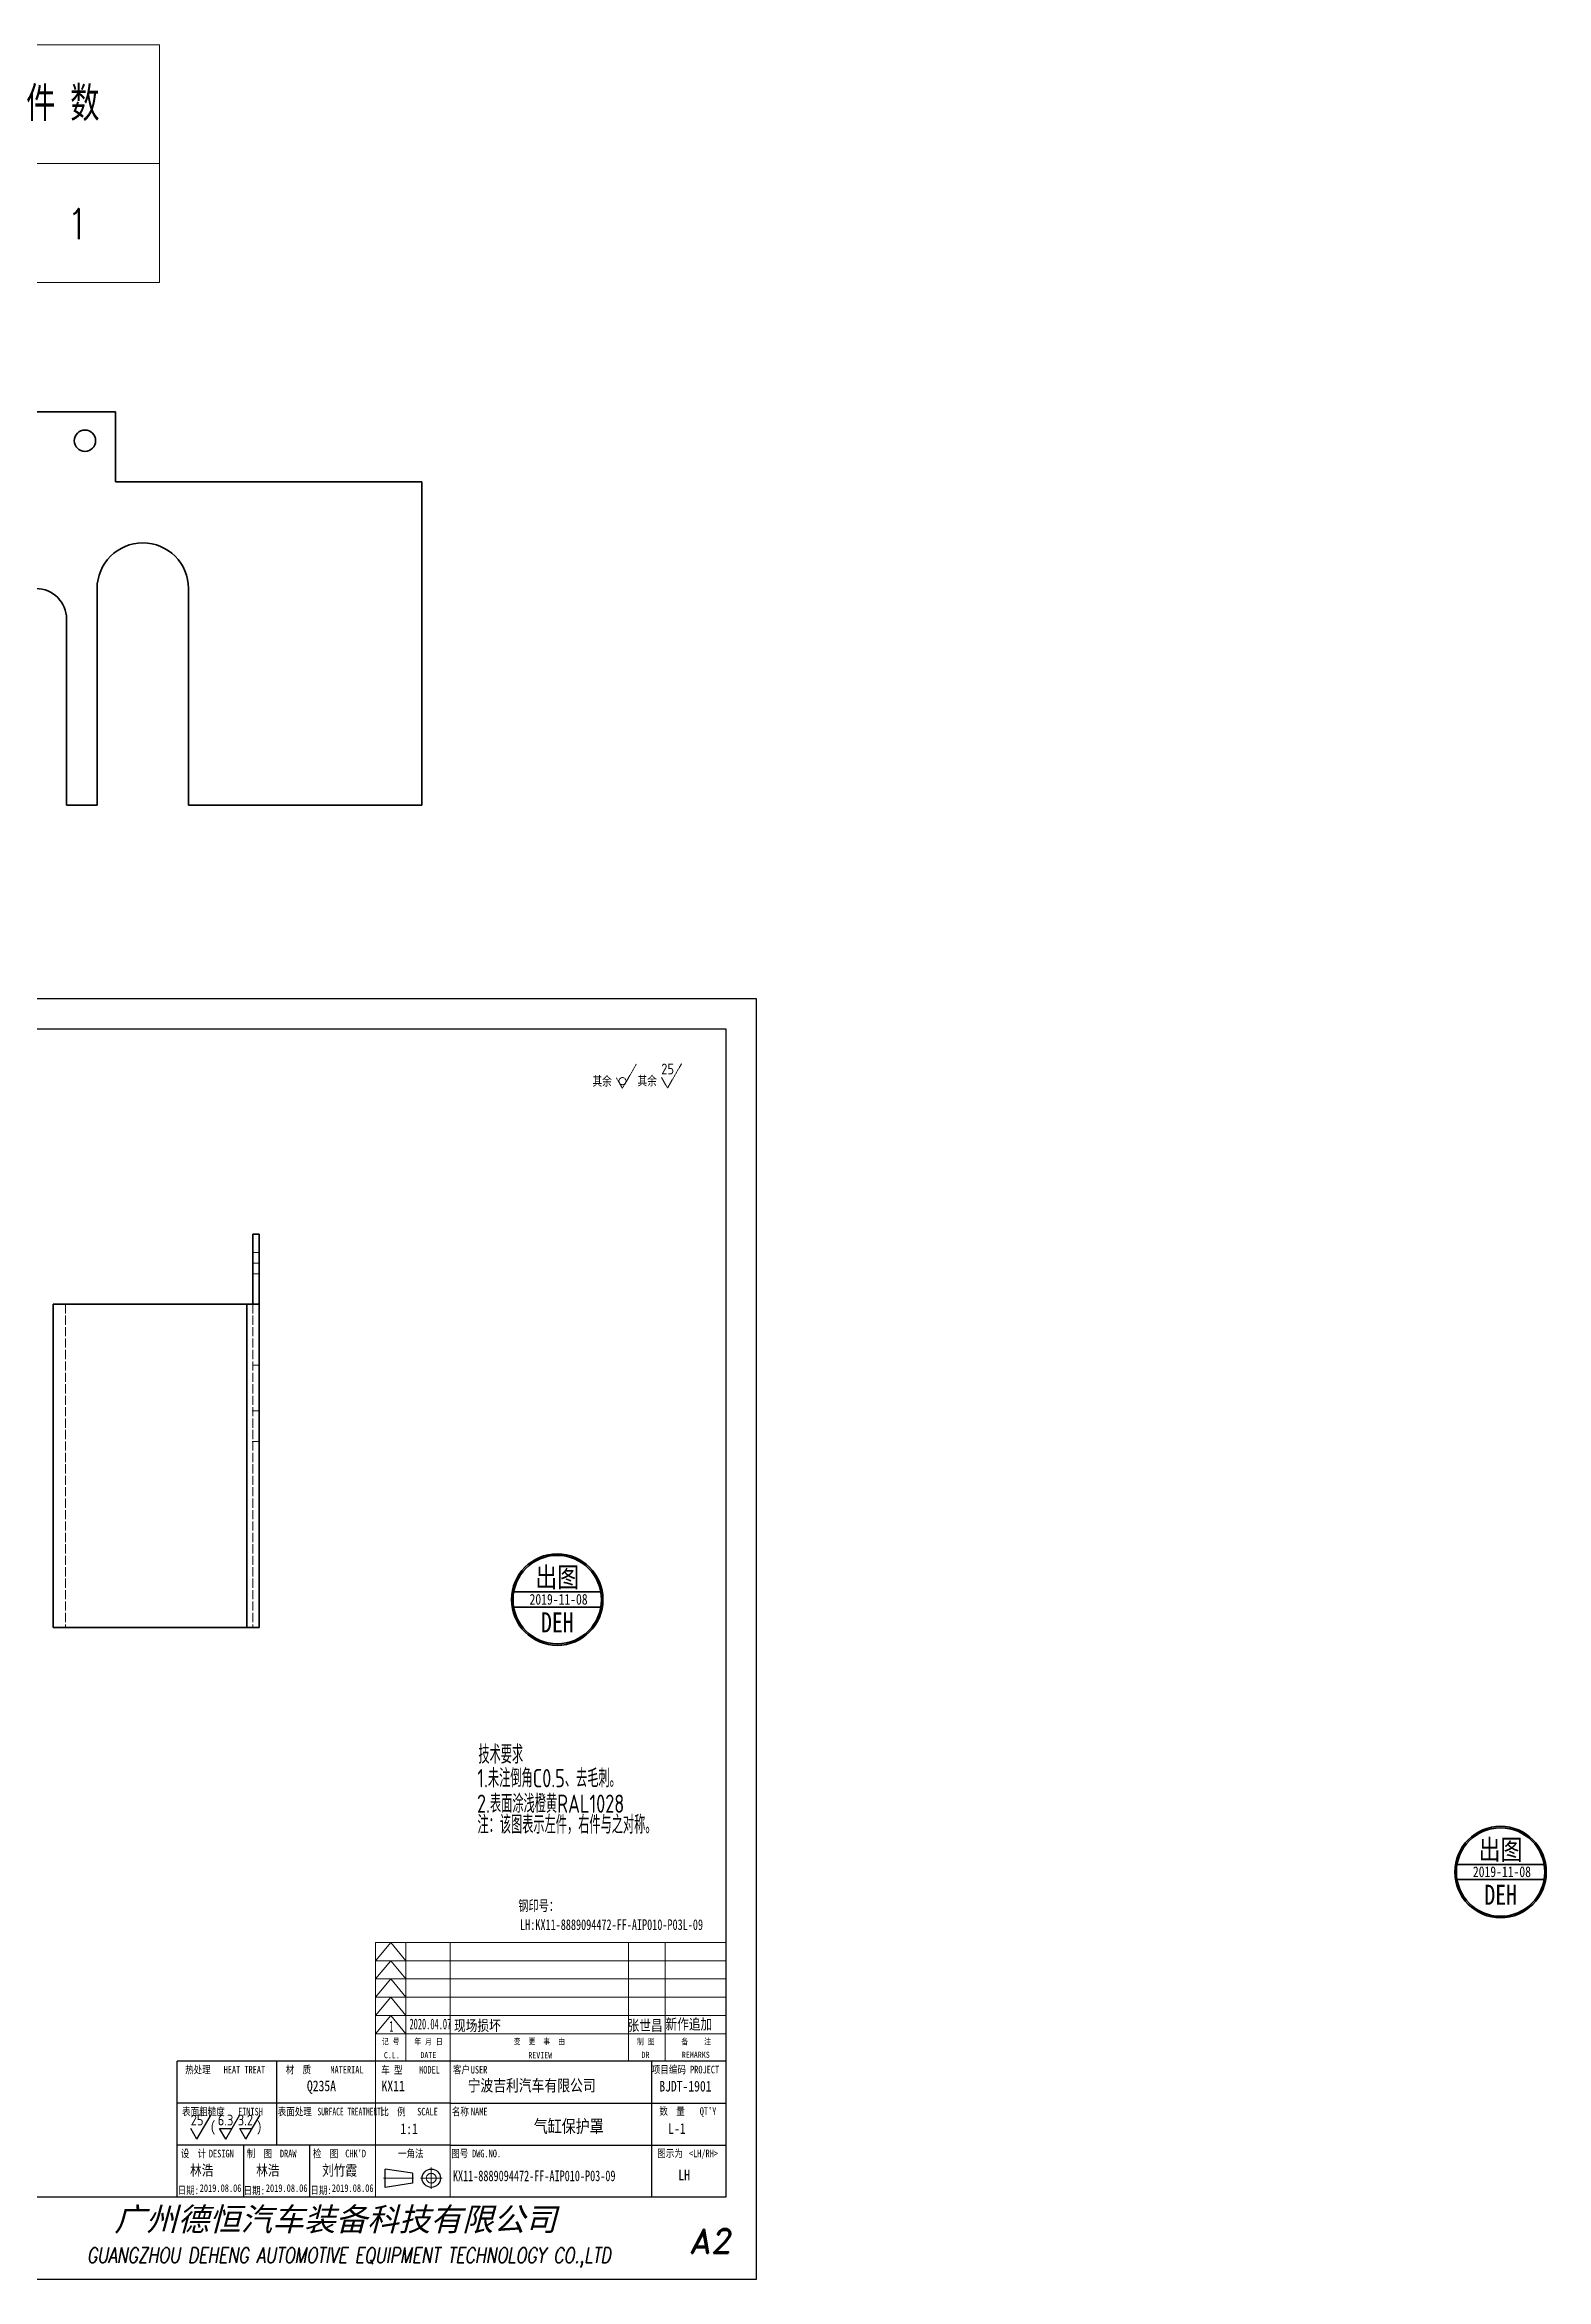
# Model space of a CAD drawing. Header units: millimetres. Extents: x 337848 to 378491, y -355245 to -338575.
# Drawn here: x 352208 to 352701, y -351701 to -350968 of the extents above; entities that cross this region are included whole.
import ezdxf
from ezdxf.enums import TextEntityAlignment as Align

# ---------------------------------------------------------------- set-up
doc = ezdxf.new("R2010")
doc.units = ezdxf.units.MM
for name, pattern in [('AM_ISO02W050x2', [3.75, 3, -0.75]), ('AM_ISO08W050x2', [9, 6, -0.75, 1.5, -0.75]), ('CENTER', [2, 1.25, -0.25, 0.25, -0.25]), ('DOT2', [0.125, 0, -0.125])]:
    doc.linetypes.add(name, pattern=pattern)
for name, color, linetype, lineweight in [('CENTER', 2, 'AM_ISO08W050x2', 15), ('DIM', 3, 'Continuous', 20), ('DRAWING', 7, 'Continuous', 35), ('HIDDEN', 1, 'AM_ISO02W050x2', 18), ('印章专用-出图', 1, 'Continuous', 80), ('图框', 7, 'Continuous', 15)]:
    doc.layers.add(name, color=color, linetype=linetype, lineweight=lineweight)
doc.layers.add('图\\M+19E79\\M+195B6\\M+18E9A', color=7, linetype='Continuous')
doc.styles.add('DIM', font='romans.shx', dxfattribs={"width": 0.8, "bigfont": 'bigfont.shx'})
doc.styles.get("Standard").update_dxf_attribs({"font": 'isocp.shx', "width": 0.707, "bigfont": 'hztxt.shx'})
doc.styles.add('STYLE1', font='')
doc.styles.add('国标', font='simfang.ttf', dxfattribs={"width": 0.8})
doc.styles.add('机械长仿宋', font='gbenor.shx', dxfattribs={"height": 1, "bigfont": 'gbcbig.shx'})
doc.styles.add('标题\\M+18E9A', font='romand.shx', dxfattribs={"oblique": 10, "bigfont": 'bigfont.shx'})
doc.styles.get('STYLE1').set_extended_font_data('SimSun')

# ---------------------------------------------------------------- blocks, each defined once
blk = doc.blocks.new('GZDEH零件A2图框V01版')
at = {"color": 1, "linetype": 'CENTER', "lineweight": 5, "ltscale": 16.256}
for p, q in [((3344.79, -1809.78), (3344.79, -1816.82)), ((3348.31, -1813.3), (3341.27, -1813.3))]:
    blk.add_line(p, q, dxfattribs=at)
at = {"color": 1, "linetype": 'CENTER', "lineweight": 5, "ltscale": 9.144}
blk.add_line((3338.96, -1813.3), (3329.14, -1813.3), dxfattribs=at)
at = {"color": 2, "linetype": 'ByBlock', "lineweight": 30}
for p, q in [((3338.66, -1811.7), (3329.66, -1810.3)), ((3329.66, -1816.3), (3329.66, -1810.3)), ((3338.66, -1814.9), (3329.66, -1816.3)), ((3338.66, -1811.7), (3338.66, -1814.9))]:
    blk.add_line(p, q, dxfattribs=at)
blk.add_circle((3344.79, -1813.3), 3, dxfattribs=at)
at = {"color": 1, "linetype": 'CENTER', "lineweight": 5, "ltscale": 16.256}
blk.add_circle((3344.79, -1813.3), 1.6, dxfattribs=at)
at = {"layer": 'Defpoints', "linetype": 'Continuous'}
for p, q in [((3451.49, -1426.46), (2857.49, -1426.46)), ((3451.49, -1846.46), (3451.49, -1426.46)), ((2857.49, -1846.46), (3451.49, -1846.46))]:
    blk.add_line(p, q, dxfattribs=at)
at = {"layer": '图\\M+19E79\\M+195B6\\M+18E9A', "linetype": 'Continuous', "lineweight": 30}
for p, q in [((3441.49, -1436.46), (2907.49, -1436.46)), ((3441.49, -1819.46), (3441.49, -1436.46)), ((2907.49, -1819.46), (3441.49, -1819.46))]:
    blk.add_line(p, q, dxfattribs=at)
at = {"layer": '图\\M+19E79\\M+195B6\\M+18E9A', "color": 7}
blk.add_line((3441.49, -1774.96), (3261.49, -1774.96), dxfattribs=at)
at = {"layer": '图\\M+19E79\\M+195B6\\M+18E9A', "color": 9}
for p, q in [((3441.49, -1774.96), (3261.49, -1774.96)), ((3293.99, -1774.96), (3293.99, -1802.46)), ((3416.98, -1774.96), (3416.98, -1819.46)), ((3350.99, -1788.71), (3261.49, -1788.71)), ((3350.99, -1788.71), (3441.49, -1788.71)), ((3350.99, -1802.46), (3261.49, -1802.46)), ((3283.17, -1802.46), (3283.17, -1819.46)), ((3283.17, -1802.46), (3283.17, -1819.46)), ((3304.83, -1802.46), (3304.83, -1819.46)), ((3304.83, -1802.46), (3304.83, -1819.46)), ((3350.99, -1802.46), (3441.49, -1802.46))]:
    blk.add_line(p, q, dxfattribs=at)
at = {"layer": '图\\M+19E79\\M+195B6\\M+18E9A', "color": 9, "linetype": 'Continuous'}
blk.add_line((3261.49, -1819.46), (3261.49, -1774.96), dxfattribs=at)
at = {"layer": '图框', "color": 7}
for p, q in [((3326.49, -1735.96), (3441.49, -1735.96)), ((3326.49, -1819.46), (3326.49, -1735.96))]:
    blk.add_line(p, q, dxfattribs=at)
at = {"layer": '图框', "color": 9}
for p, q in [((3326.49, -1741.96), (3331.49, -1735.96)), ((3331.49, -1735.96), (3336.49, -1741.96)), ((3336.49, -1774.96), (3336.49, -1735.96)), ((3409.49, -1774.96), (3409.49, -1735.96)), ((3421.49, -1735.96), (3421.49, -1774.96)), ((3326.49, -1741.96), (3441.49, -1741.96)), ((3326.49, -1747.96), (3331.49, -1741.96)), ((3331.49, -1741.96), (3336.49, -1747.96)), ((3326.49, -1747.96), (3441.49, -1747.96)), ((3326.49, -1753.96), (3331.49, -1747.96)), ((3331.49, -1747.96), (3336.49, -1753.96)), ((3326.49, -1753.96), (3441.49, -1753.96)), ((3326.49, -1759.96), (3331.49, -1753.96)), ((3331.49, -1753.96), (3336.49, -1759.96)), ((3326.49, -1759.96), (3441.49, -1759.96)), ((3326.49, -1765.96), (3331.49, -1759.96)), ((3326.49, -1765.96), (3441.49, -1765.96)), ((3331.49, -1759.96), (3336.49, -1765.96))]:
    blk.add_line(p, q, dxfattribs=at)
at = {"layer": '图框', "color": 9, "linetype": 'Continuous'}
blk.add_line((3350.99, -1735.96), (3350.99, -1819.46), dxfattribs=at)
at = {"layer": '图\\M+19E79\\M+195B6\\M+18E9A', "color": 9, "style": '国标'}
for s, width, p in [('热处理', 0.8, (3264.03, -1778.96)), ('材  质', 0.8, (3297.04, -1778.96)), ('项目编码 PROJECT', 0.8, (3417.13, -1778.93)), ('表面粗糙度', 0.8, (3263.05, -1792.71)), ('表面处理', 0.8, (3294.41, -1792.71)), ('SURFACE TREATMENT', 0.6, (3307.47, -1792.71)), ('比  例\u3000', 0.8, (3328.1, -1792.71)), ('SCALE', 0.8, (3340.15, -1792.71)), ('名称\u3000', 0.8, (3351.54, -1792.71)), ('NAME', 0.8, (3357.8, -1792.71)), ('数  量', 0.8, (3419.61, -1792.55)), ("QT'Y ", 0.8, (3432.86, -1792.55)), (' DESIGN', 0.8, (3270.47, -1806.46)), (' DRAW', 0.8, (3293.78, -1806.46)), ("CHK'D", 0.8, (3316.58, -1806.46)), ('一角法', 0.8, (3333.9, -1806.46)), ('图号', 0.8, (3351.36, -1806.46)), ('DWG.NO.', 0.8, (3358.16, -1806.46)), ('图示为', 0.8, (3418.94, -1806.43)), ('<LH/RH>', 0.8, (3429.31, -1806.43))]:
    blk.add_text(s, height=2.5, dxfattribs=dict(at, width=width)).set_placement(p)
at = {"layer": '图\\M+19E79\\M+195B6\\M+18E9A', "color": 9, "style": '国标', "width": 0.8}
for s, p in [('HEAT TREAT', (3283.49, -1778.96)), ('MATERIAL', (3317.14, -1778.96)), ('客户', (3354.68, -1778.96)), ('USER', (3360.46, -1778.96)), ('FINISH', (3285.48, -1792.71)), ('设  计', (3266.79, -1806.46)), ('制  图', (3288.43, -1806.46)), ('检  图', (3310.11, -1806.46)), ('日期:', (3265.09, -1818.5)), ('日期:', (3286.71, -1818.6)), ('日期:', (3308.62, -1818.5))]:
    blk.add_text(s, height=2.5, dxfattribs=at).set_placement(p, align=Align.CENTER)
for s, p in [('车 型', (3331.87, -1777.7)), ('MODEL', (3344.2, -1777.74))]:
    blk.add_text(s, height=2.5, dxfattribs=at).set_placement(p, align=Align.MIDDLE)
at = {"layer": '图\\M+19E79\\M+195B6\\M+18E9A', "color": 7, "lineweight": -3, "style": 'STYLE1', "oblique": 15}
blk.add_text('广州德恒汽车装备科技有限公司', height=7.6, dxfattribs=at).set_placement((3240.83, -1830.56))
at = {"layer": '图\\M+19E79\\M+195B6\\M+18E9A', "color": 7, "style": '标题\\M+18E9A', "oblique": 10}
blk.add_text('A2', height=8, dxfattribs=at).set_placement((3436.32, -1833.94), align=Align.MIDDLE)
at = {"layer": '图\\M+19E79\\M+195B6\\M+18E9A', "color": 7, "style": '标题\\M+18E9A', "oblique": 10, "width": 0.75}
blk.add_text('GUANGZHOU DEHENG AUTOMOTIVE EQUIPMENT TECHNOLOGY CO.,LTD ', height=5, dxfattribs=at).set_placement((3319.03, -1839.33), align=Align.MIDDLE)
at = {"layer": '图框', "color": 9, "style": '国标', "width": 0.8}
for s, p in [('记 号', (3331.47, -1769.44)), ('C.L.', (3331.86, -1773.95)), ('年 月 日', (3343.9, -1769.48)), ('DATE', (3343.85, -1773.92)), ('变  更  事  由', (3380.24, -1769.43)), ('REVIEW', (3380.55, -1773.95))]:
    blk.add_text(s, height=2, dxfattribs=at).set_placement(p, align=Align.CENTER)
for s, p in [('制 图', (3415.15, -1768.45)), ('DR', (3415.06, -1772.84)), ('备    注', (3431.68, -1768.42)), ('REMARKS', (3431.57, -1772.82))]:
    blk.add_text(s, height=2, dxfattribs=at).set_placement(p, align=Align.MIDDLE)
blk = doc.blocks.new('*U3', base_point=(3766.19, -1568.9))
at = {"color": 1, "linetype": 'DOT2'}
for q in [(3770.81, -1560.9), (3764.17, -1565.4)]:
    blk.add_line((3766.19, -1568.9), q, dxfattribs=at)
blk.add_circle((3766.19, -1566.57), 1.17, dxfattribs=at)
at = {"color": 7, "linetype": 'DOT2', "style": '机械长仿宋'}
blk.add_text('其余', height=3.5, dxfattribs=at).set_placement((3756.38, -1568.4))
blk = doc.blocks.new('*U2', base_point=(3780.98, -1568.8))
at = {"color": 1, "linetype": 'DOT2'}
for q in [(3785.6, -1560.8), (3778.96, -1565.3)]:
    blk.add_line((3780.98, -1568.8), q, dxfattribs=at)
at = {"color": 7, "linetype": 'DOT2', "style": '机械长仿宋'}
for s, p in [('25', (3778.91, -1564.33)), ('其余', (3771.17, -1568.3))]:
    blk.add_text(s, height=3.5, dxfattribs=at).set_placement(p)
blk = doc.blocks.new('出图章')
at = {"layer": '印章专用-出图'}
h = blk.add_hatch(color=256, dxfattribs=at)
h.paths.add_polyline_path([(-15, 0, 1), (15, 0, 1)])
h.paths.add_polyline_path([(14.5, 0, -1), (-14.5, 0, -1)], flags=16)
h.paths.add_polyline_path([(-7.31, -12.35), (7.41, -12.35), (7.41, -2.73), (-7.31, -2.73)], flags=8)
at = {"layer": '印章专用-出图', "lineweight": 35}
for p, q in [((-14.28, 2.5), (14.28, 2.5)), ((-14.28, -2.5), (14.28, -2.5))]:
    blk.add_line(p, q, dxfattribs=at)
for radius in [15, 14.5]:
    blk.add_circle((0, 0), radius, dxfattribs=at)
at = {"layer": '印章专用-出图', "color": 4, "style": '国标', "width": 0.8}
blk.add_text('DEH', height=6.562, dxfattribs=at).set_placement((0.05, -10.74), align=Align.CENTER)
at = {"layer": '印章专用-出图', "color": 3, "style": '国标', "width": 0.8}
blk.add_attdef('出图', text='', height=6.6, dxfattribs=at).set_placement((0, 7.35), align=Align.MIDDLE_CENTER)
at = {"layer": '印章专用-出图', "color": 2, "style": '国标', "width": 0.8}
blk.add_attdef('XXXX.XX.XX', text='', height=3.5, dxfattribs=at).set_placement((0.45, 0.1), align=Align.MIDDLE_CENTER)
blk = doc.blocks.new('YZ-CT')
at = {"layer": '印章专用-出图'}
blk.add_blockref('出图章', (0.63, 0), dxfattribs=at).add_auto_attribs({'出图': '出图', 'XXXX.XX.XX': '2019-11-08'})
blk = doc.blocks.new('*T33')
at = {"color": 0, "linetype": 'ByBlock', "lineweight": -2, "transparency": 16777216}
for p, q in [((0, 0), (127, 0)), ((0, 0), (0, -78)), ((63.5, 0), (63.5, -78)), ((127, 0), (127, -78)), ((0, -39), (127, -39)), ((0, -78), (127, -78))]:
    blk.add_line(p, q, dxfattribs=at)
at = {"color": 0, "transparency": 16777216, "char_height": 10, "width": 60.5, "attachment_point": 5}
for s, insert in [('{\\fSimSun|b0|i0|c134|p2;料 厚}', (31.75, -19.5)), ('{\\fSimSun|b0|i0|c134|p2;件 数}', (95.25, -19.5))]:
    blk.add_mtext(s, dxfattribs=dict(at, insert=insert))
blk = doc.blocks.new('拆图参数')
blk.add_blockref('*T33', (-63.5, 78))
at = {"style": 'DIM', "width": 0.8}
blk.add_attdef('6', text='', height=10, dxfattribs=at).set_placement((-37.13, 18.91), align=Align.MIDDLE_LEFT)
blk.add_attdef('1', text='', height=10, dxfattribs=at).set_placement((36.65, 19.27), align=Align.MIDDLE_CENTER)

msp = doc.modelspace()

# ---------------------------------------------------------------- linework, layer by layer
at = {"color": 1}
for p, q in [((352258.165, -351655.188), (352262.784, -351647.188)), ((352267.598, -351655.188), (352272.217, -351647.188)), ((352274.225, -351655.188), (352278.844, -351647.188)), ((352258.165, -351655.188), (352256.144, -351651.688)), ((352267.598, -351655.188), (352265.577, -351651.688)), ((352265.577, -351651.688), (352269.619, -351651.688)), ((352274.225, -351655.188), (352272.204, -351651.688)), ((352272.204, -351651.688), (352276.246, -351651.688))]:
    msp.add_line(p, q, dxfattribs=at)
at = {"layer": 'CENTER', "ltscale": 0.060015}
msp.add_line((352278.723, -351367.88), (352276.323, -351367.88), dxfattribs=at)
at = {"layer": 'CENTER', "ltscale": 0.06}
for p, q in [((352276.323, -351416.38), (352278.723, -351416.38)), ((352276.323, -351426.38), (352278.723, -351426.38))]:
    msp.add_line(p, q, dxfattribs=at)
at = {"layer": 'DRAWING'}
for p, q in [((352231.406, -351088.678), (352156.406, -351088.678)), ((352231.406, -351088.678), (352231.406, -351111.678)), ((352267.406, -351111.678), (352231.406, -351111.678)), ((352331.906, -351111.678), (352272.406, -351111.678)), ((352331.906, -351111.678), (352331.906, -351217.678)), ((352225.406, -351217.678), (352225.406, -351146.678)), ((352255.406, -351146.678), (352255.406, -351217.678)), ((352215.406, -351156.678), (352215.406, -351217.678)), ((352331.906, -351217.678), (352272.406, -351217.678)), ((352276.523, -351381.38), (352276.523, -351358.38)), ((352278.523, -351381.38), (352278.523, -351358.38)), ((352211.023, -351381.38), (352211.023, -351487.38)), ((352211.023, -351381.38), (352274.523, -351381.38)), ((352274.523, -351381.38), (352274.523, -351487.38)), ((352278.523, -351381.38), (352278.523, -351487.38)), ((352211.023, -351487.38), (352274.523, -351487.38))]:
    msp.add_line(p, q, dxfattribs=at)
at = {"layer": 'DRAWING', "ltscale": 0.1}
for p, q in [((352271.406, -351111.678), (352267.406, -351111.678)), ((352268.406, -351111.678), (352272.406, -351111.678)), ((352271.406, -351217.678), (352267.406, -351217.678)), ((352268.406, -351217.678), (352272.406, -351217.678)), ((352278.523, -351381.38), (352274.523, -351381.38)), ((352278.523, -351487.38), (352274.523, -351487.38))]:
    msp.add_line(p, q, dxfattribs=at)
at = {"layer": 'DRAWING', "ltscale": 0.25}
msp.add_line((352225.406, -351217.678), (352215.406, -351217.678), dxfattribs=at)
at = {"layer": 'DRAWING', "ltscale": 0.3}
msp.add_line((352267.406, -351217.678), (352255.406, -351217.678), dxfattribs=at)
at = {"layer": 'DRAWING', "ltscale": 0.05}
msp.add_line((352278.523, -351358.38), (352276.523, -351358.38), dxfattribs=at)
at = {"layer": 'DRAWING'}
msp.add_circle((352221.406, -351098.178), 3.5, dxfattribs=at)
for centre, radius, end in [((352240.406, -351146.678), 15, 180), ((352205.406, -351156.678), 10, 90)]:
    msp.add_arc(centre, radius, 0, end, dxfattribs=at)
at = {"layer": 'HIDDEN', "ltscale": 0.05}
for p, q in [((352278.523, -351364.38), (352276.523, -351364.38)), ((352278.523, -351364.38), (352276.523, -351364.38)), ((352278.523, -351371.38), (352276.523, -351371.38)), ((352278.523, -351371.38), (352276.523, -351371.38)), ((352276.523, -351401.38), (352278.523, -351401.38)), ((352276.523, -351401.38), (352278.523, -351401.38)), ((352278.523, -351416.38), (352276.523, -351416.38)), ((352278.523, -351416.38), (352276.523, -351416.38)), ((352278.523, -351416.38), (352276.523, -351416.38)), ((352278.523, -351416.38), (352276.523, -351416.38)), ((352278.523, -351416.38), (352276.523, -351416.38)), ((352278.523, -351426.38), (352276.523, -351426.38)), ((352278.523, -351426.38), (352276.523, -351426.38))]:
    msp.add_line(p, q, dxfattribs=at)
at = {"layer": 'HIDDEN'}
for p, q in [((352215.023, -351381.38), (352215.023, -351487.38)), ((352274.523, -351381.38), (352274.523, -351487.38)), ((352274.523, -351381.38), (352274.523, -351487.38)), ((352274.523, -351381.38), (352274.523, -351487.38)), ((352276.523, -351381.38), (352276.523, -351487.38))]:
    msp.add_line(p, q, dxfattribs=at)

# ---------------------------------------------------------------- block references
at = {"layer": 'CENTER', "color": 2, "linetype": 'DOT2'}
for name, p in [('*U3', (352397.735, -351310.55)), ('*U2', (352412.518, -351310.454))]:
    msp.add_blockref(name, p, dxfattribs=at)
at = {"layer": 'DIM'}
msp.add_blockref('拆图参数', (352182.421, -351046.291), dxfattribs=at).add_auto_attribs({'1': '1', '6': '2'})
at = {"layer": '印章专用-出图'}
for p in [(352375.713, -351478.258), (352685.146, -351567.607)]:
    msp.add_blockref('YZ-CT', p, dxfattribs=at)
at = {"layer": '图框'}
msp.add_blockref('GZDEH零件A2图框V01版', (348990.233, -349854.723), dxfattribs=at)

# ---------------------------------------------------------------- texts
at = {"color": 3, "linetype": 'ByBlock', "lineweight": 9, "style": '机械长仿宋', "width": 0.85}
for s, p in [('技术要求', (352350.477, -351532.048)), ('1.未注倒角C0.5、去毛刺。', (352350.152, -351539.821)), ('2.表面涂浅橙黄RAL1028', (352350.027, -351548.193)), ('注：该图表示左件，右件与之对称。 ', (352350.161, -351555.068))]:
    msp.add_text(s, height=6, dxfattribs=at).set_placement(p)
at = {"layer": '图\\M+19E79\\M+195B6\\M+18E9A', "color": 3, "style": '国标'}
for s, height, width, p in [('钢印号：', 3.5, 0.7, (352363.569, -351580.383)), ('LH:KX11-8889094472-FF-AIP010-P03L-09', 3.5, 0.7, (352364.167, -351586.619)), ('1', 3.5, 0.5, (352321.269, -351619.952)), ('2020.04.07', 3.5, 0.5, (352327.875, -351619.195)), ('现场损坏', 3.5, 0.8, (352342.508, -351619.734)), ('张世昌', 3.5, 0.8, (352399.432, -351619.664)), ('新作追加', 3.5, 0.8, (352411.865, -351619.237)), ('Q235A', 3.5, 0.8, (352294.236, -351639.486)), ('KX11', 3.5, 0.8, (352318.705, -351639.511)), ('宁波吉利汽车有限公司', 3.85, 0.8, (352346.945, -351639.526)), ('BJDT-1901', 3.5, 0.8, (352409.817, -351639.597)), ('(       )', 3.5, 0.8, (352262.428, -351652.828)), ('气缸保护罩', 4.2, 0.8, (352368.644, -351653.097)), ('1:1', 3.5, 0.8, (352324.9, -351653.574)), ('L-1', 3.5, 0.8, (352412.724, -351653.497)), ('林浩', 3.5, 0.8, (352255.898, -351667.191)), ('林浩', 3.5, 0.8, (352277.578, -351667.191)), ('刘竹霞', 3.5, 0.8, (352299.238, -351667.191)), ('2019.08.06', 2.5, 0.7, (352259.063, -351672.527)), ('2019.08.06', 2.5, 0.7, (352280.743, -351672.527)), ('2019.08.06', 2.5, 0.7, (352302.403, -351672.527)), ('KX11-8889094472-FF-AIP010-P03-09', 3.5, 0.7, (352342.119, -351668.997)), ('LH', 3.5, 0.8, (352416.059, -351668.707))]:
    msp.add_text(s, height=height, dxfattribs=dict(at, width=width)).set_placement(p)
at = {"layer": '图\\M+19E79\\M+195B6\\M+18E9A', "color": 3, "style": '机械长仿宋'}
for s, p in [('25', (352256.1, -351650.713)), ('6.3', (352264.977, -351650.713)), ('3.2', (352271.55, -351650.713))]:
    msp.add_text(s, height=3.5, dxfattribs=at).set_placement(p)

doc.saveas('drawing.dxf')
